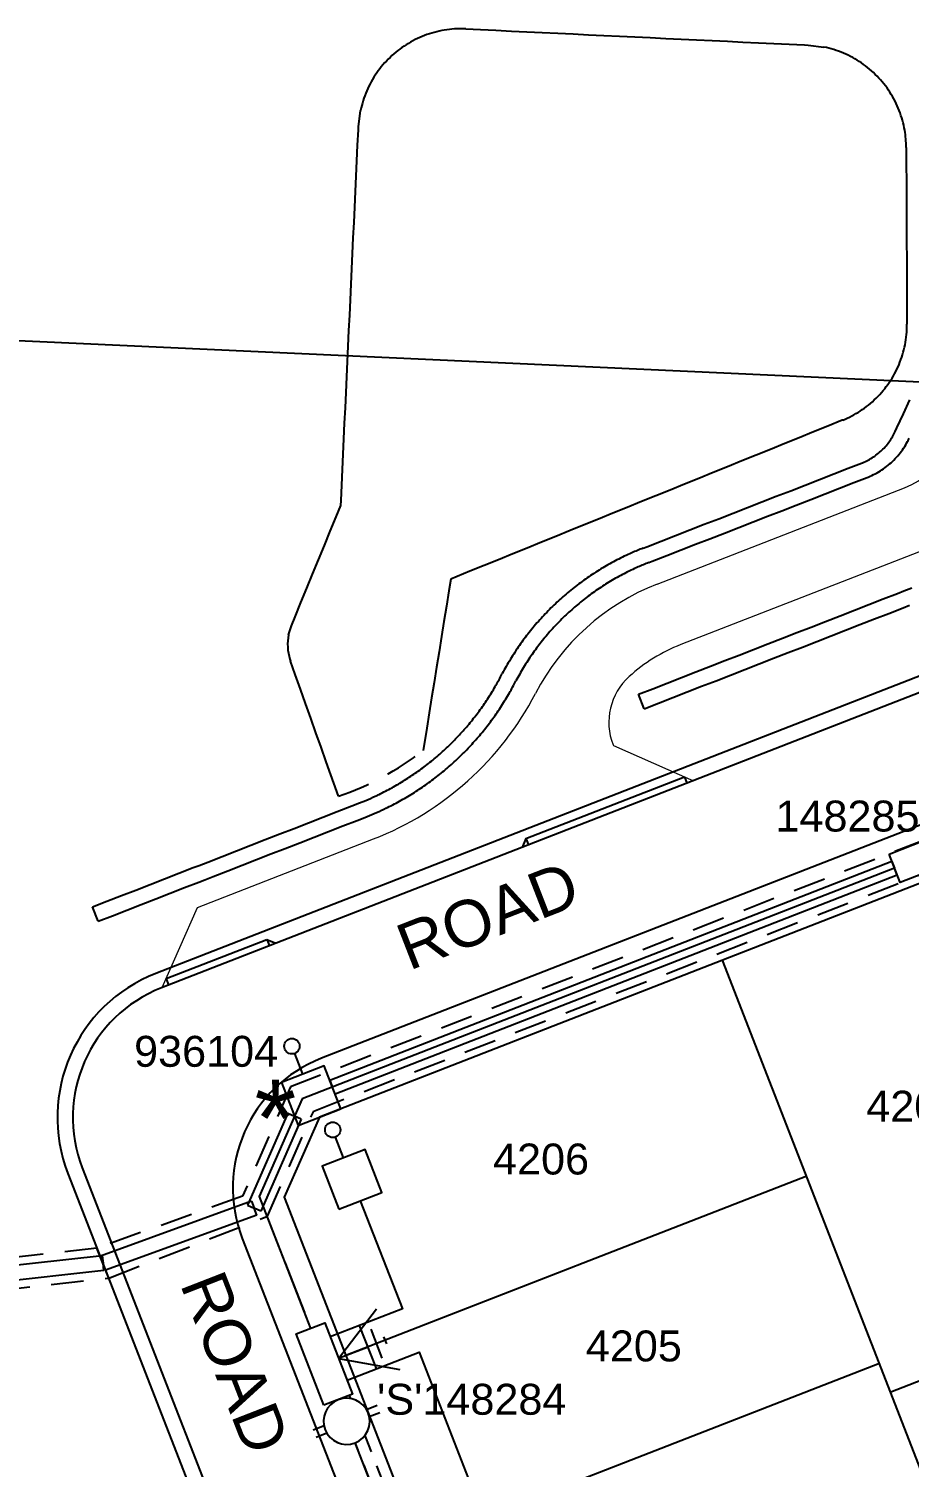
# Model space of a CAD drawing. Header units: metres. Extents: x 292331 to 292798, y 6234101 to 6234674.
# Drawn here: x 292414.4 to 292471.3, y 6234581.4 to 6234674.5 of the extents above; entities that cross this region are included whole.
import ezdxf
from ezdxf.enums import TextEntityAlignment as Align

# ---------------------------------------------------------------- set-up
doc = ezdxf.new("R2010")
doc.units = ezdxf.units.M
doc.header["$LTSCALE"] = 0.7
for name, pattern in [('Cable Exist OH', [1, 1, 0]), ('Cable Exist UG', [8.2, 4, -1.2, 1.8, -1.2]), ('Dash', [5, 3, -2]), ('IE Trench LV', [6.5, 5, -1.5])]:
    doc.linetypes.add(name, pattern=pattern)
doc.layers.get('0').update_dxf_attribs({"color": 6})
for name, color, linetype in [('_User Miscellaneous1', 3, 'Continuous'), ('_User Miscellaneous4', 7, 'Continuous'), ('_User Miscellaneous7', 150, 'Continuous'), ('_User Miscellaneous8', 7, 'Continuous'), ('Cadastre Developer_SP_EXT', 4, 'Continuous'), ('Cadastre Developer_SP_NEW', 4, 'Continuous'), ('Cadastre Easements_SP_EXT', 4, 'Continuous'), ('Cadastre Easements_SP_NEW', 7, 'Continuous'), ('Cadastre Roads_SP_NEW', 8, 'Continuous'), ('Equip_LV_NEW', 5, 'Continuous'), ('Mains_LV_NEW_R6', 2, 'Continuous'), ('Mains_LV_NEW_T84', 2, 'Continuous'), ('Services_SP_NEW_UG', 2, 'Continuous'), ('SupportsUG_SP_LV_NEW', 2, 'Continuous'), ('SupportsUG_SP_LV_SL_NEW', 2, 'Continuous'), ('Trench_SP_NEW', 2, 'Continuous'), ('UG_Details_SP_MISC', 7, 'Continuous')]:
    doc.layers.add(name, color=color, linetype=linetype)
doc.layers.add('_User Miscellaneous5', color=7, linetype='Continuous', lineweight=35)
doc.layers.add('_User Notes', color=7, linetype='Continuous', plot=False)
doc.styles.add('ARIAL', font='arial.ttf', dxfattribs={"height": 2})
doc.styles.add('POLE_LABEL', font='arial.ttf')
doc.styles.add('SL_LABEL', font='arial.ttf')
doc.styles.get("Standard").update_dxf_attribs({"font": 'arial.ttf'})
doc.styles.add('style1', font='iso3098b.shx')
doc.linetypes.add('Cable New UG', pattern='A,8,-1,["x",style1,S=3.5,R=0,X=0.35,Y=-1],-3.5', length=12.5)
doc.linetypes.add('Cable Z', pattern='A,8,-1,["Z",Standard,S=2.5,R=0,X=0.35,Y=-1.25],-3.5', length=12.5)

# ---------------------------------------------------------------- blocks, each defined once
blk = doc.blocks.new('*U111')
at = {"layer": '_User Miscellaneous7', "lineweight": -3}
blk.add_lwpolyline([(0.5, -3.03), (0.5, -1.58)], dxfattribs=at)
blk.add_lwpolyline([(-0.985, -6), (1.985, -6), (1.985, -3.03), (-0.985, -3.03)], close=True, dxfattribs=at)
blk.add_circle((0.5, -1.08), 0.5, dxfattribs=at)
at = {"layer": '_User Miscellaneous8', "color": 2, "lineweight": -3}
blk.add_lwpolyline([(-1.485, 0), (1.485, 0), (1.485, 2.97), (-1.485, 2.97)], close=True, dxfattribs=at)
at = {"style": 'POLE_LABEL', "flags": 9}
blk.add_attdef('STRUCTURE_PLANT_NUMBER', text='', height=0.2, dxfattribs=at).set_placement((1.641, 1.727), align=Align.MIDDLE_LEFT)
for tag, flags, p in [('STREET_CODE', 9, (1.641, 1.485)), ('OWNED_BY', 9, (1.641, 1.085)), ('OPERATED_BY', 9, (1.641, 0.885)), ('COLUMN_TYPE', 9, (1.641, 1.285)), ('STATE', 9, (1.641, 0.485)), ('USAGE', 9, (1.641, 0.285)), ('MAINTAINED_BY', 9, (1.641, 0.685)), ('LEGEND', 9, (1.641, 0.085)), ('SUBURB', 9, (1.641, -0.315)), ('STREETNAME', 9, (1.641, -0.515)), ('PARENT', 9, (1.641, -0.115)), ('LOCATION', 9, (1.641, -0.715)), ('NOTES', 9, (1.641, -0.915)), ('Z', 1, (1.641, -1.315)), ('LABEL_ALIGNMENT', 9, (1.641, -1.115))]:
    blk.add_attdef(tag, text='', height=0.2, dxfattribs=dict(flags=flags)).set_placement(p, align=Align.MIDDLE_LEFT)
at = {"layer": '_User Miscellaneous5', "style": 'ARIAL', "flags": 8}
blk.add_attdef('ASSET_NUM', text='', height=2, dxfattribs=at).set_placement((2, 3.485), align=Align.MIDDLE_LEFT)
blk = doc.blocks.new('*U80')
at = {"layer": '_User Miscellaneous8', "color": 2}
blk.add_line((0, 0), (0, 1.45), dxfattribs=at)
blk.add_circle((0, 1.95), 0.5, dxfattribs=at)
for tag, p, flags in [('Z', (0, 0), 1), ('OPERATED_BY', (0, -9.607), 9)]:
    blk.add_attdef(tag, p, '', height=0.2, dxfattribs=dict(flags=flags))
at = {"style": 'SL_LABEL', "flags": 9}
blk.add_attdef('STREET_CODE', text='', height=0.2, dxfattribs=at).set_placement((0, -0.2), align=Align.MIDDLE_LEFT)
at = {"flags": 9}
for tag, p in [('CONSTRUCTED_VOLTAGE', (0, -0.4)), ('CONTROL_TYPE', (0, -0.6)), ('LANTERN_PURPOSE', (0, -0.8)), ('LANTERN_TYPE', (0, -1)), ('OPERATING_VOLTAGE', (0, -1.4)), ('ORIENTATION', (0, -1.6)), ('OWNED_BY', (0, -1.8)), ('NO_PHASES', (0, -1.2)), ('STATE', (0, -2)), ('CEXIST', (0, -2.4)), ('CNEW', (0, -2.6)), ('CNUMBER', (0, -2.8)), ('USAGE', (0, -2.2)), ('CREMOVE', (0, -3)), ('CREPLACE', (0, -3.2)), ('LKINGHEIGHT', (0, -3.4)), ('LBRACKET', (0, -3.6)), ('LBRACKETVOCAB', (0, -3.8)), ('LCATEGORY', (0, -4)), ('LCHARGE1', (0, -4.2)), ('LCHARGE1PERCENT', (0, -4.4)), ('LCHARGE2', (0, -4.6)), ('LCHARGE2PERCENT', (0, -4.8)), ('LCHARGE3', (0, -5)), ('LCHARGE3PERCENT', (0, -5.2)), ('LEXIST', (0, -5.4)), ('LLAMP', (0, -5.6)), ('LLAMPVOCAB', (0, -5.8)), ('LMAST', (0, -6)), ('LMASTVOCAB', (0, -6.2)), ('LNEW', (0, -6.4)), ('LANTNUMBER', (0, -6.6)), ('LOUTREACH', (0, -7)), ('LOUTREACHVOCAB', (0, -7.2)), ('LRATECODE', (0, -7.4)), ('LREMOVE', (0, -7.6)), ('LREPLACE', (0, -7.8)), ('LTYPE', (0, -8)), ('LTYPEVOCAB', (0, -8.2)), ('LEGEND', (0, -8.4)), ('SUBURB', (0, -8.6)), ('STREETNAME', (0, -8.8)), ('LOCATION', (0, -9)), ('NOTES', (0, -9.2)), ('MAINTAINED_BY', (0, -9.863))]:
    blk.add_attdef(tag, text='', height=0.2, dxfattribs=at).set_placement(p, align=Align.MIDDLE_LEFT)
at = {"layer": '_User Notes', "style": 'SL_LABEL', "flags": 8}
blk.add_attdef('ASSET_NUM', text='', height=2.5, dxfattribs=at).set_placement((2, 2), align=Align.MIDDLE_LEFT)
at = {"layer": '_User Notes', "flags": 8}
blk.add_attdef('LNUMBER', text='', height=2.5, dxfattribs=at).set_placement((1.2, -2.8), align=Align.MIDDLE_LEFT)
blk = doc.blocks.new('*U94')
at = {"layer": 'Services_SP_NEW_UG', "color": 2, "flags": 128}
for points in [[(0, 0), (-1.032, 3.899)], [(0, 0), (2.994, 2.703)]]:
    blk.add_lwpolyline(points, dxfattribs=at)
blk = doc.blocks.new('*U95')
at = {"layer": 'Services_SP_NEW_UG', "color": 2, "flags": 128}
for points in [[(0, 0), (-2.703, 2.994)], [(0, 0), (-3.899, -1.032)]]:
    blk.add_lwpolyline(points, dxfattribs=at)
blk = doc.blocks.new('Earth')
for p, q in [((0, -2.044), (0, 0)), ((-1.5, -2.044), (1.5, -2.044)), ((-1, -2.644), (1, -2.644)), ((-0.25, -3.244), (0.25, -3.244))]:
    blk.add_line(p, q)
blk = doc.blocks.new('*U89')
at = {"layer": 'Services_SP_NEW_UG', "color": 2, "flags": 128}
blk.add_lwpolyline([(4.415, 12.25), (1.523, 15.452)], dxfattribs=at)
at = {"layer": 'Services_SP_NEW_UG', "color": 2, "linetype": 'Dash', "ltscale": 0.7, "flags": 128}
blk.add_lwpolyline([(1.418, 2.153), (4.415, 12.25)], dxfattribs=at)
blk = doc.blocks.new('*U90')
blk.add_wipeout([(-1.168, -0.568), (-1.275, -0.722), (-1.363, -0.888), (-1.429, -1.064), (-1.472, -1.246), (-1.492, -1.433), (-1.489, -1.62), (-1.462, -1.806), (-1.412, -1.987), (-1.34, -2.16), (-1.247, -2.323), (-1.134, -2.473), (-1.003, -2.607), (-0.857, -2.724), (-0.696, -2.822), (-0.525, -2.899), (-0.346, -2.953), (-0.161, -2.985), (0.026, -2.994), (0.213, -2.979), (0.397, -2.94), (0.574, -2.879), (0.743, -2.796), (0.899, -2.693), (1.042, -2.571), (1.168, -2.432), (1.275, -2.278), (1.363, -2.112), (1.429, -1.936), (1.472, -1.754), (1.492, -1.567), (1.489, -1.38), (1.462, -1.194), (1.412, -1.013), (1.34, -0.84), (1.247, -0.677), (1.134, -0.527), (1.003, -0.393), (0.857, -0.276), (0.696, -0.178), (0.525, -0.101), (0.346, -0.047), (0.161, -0.015), (-0.026, -0.006), (-0.213, -0.021), (-0.397, -0.06), (-0.574, -0.121), (-0.743, -0.204), (-0.899, -0.307), (-1.042, -0.429)])
for p, q in [((-1.473, -1.251), (-2.22, -1.251)), ((-1.473, -1.749), (-2.22, -1.749)), ((1.473, -1.251), (2.22, -1.251)), ((1.473, -1.749), (2.22, -1.749))]:
    blk.add_line(p, q)
blk.add_lwpolyline([(1.494, -1.5, 1), (-1.494, -1.5, 1)], format="xyb", close=True)
for tag, p, flags in [('Z', (0, 0), 1), ('ORIENTATION', (0, 0), 9), ('USAGE', (0, -0.2), 9), ('NOTES', (0, -0.4), 9)]:
    blk.add_attdef(tag, p, '', height=0.2, dxfattribs=dict(flags=flags))
blk = doc.blocks.new('*U105')
at = {"lineweight": -3}
blk.add_lwpolyline([(-2.475, 2.49), (2.475, 2.49), (2.475, 0.51), (-2.475, 0.51)], close=True, dxfattribs=at)
for tag, flags, p in [('STREET_CODE', 9, (1.5, 3.5)), ('OWNED_BY', 9, (1.5, 3.3)), ('OPERATED_BY', 9, (1.5, 3.1)), ('STATE', 9, (1.5, 2.7)), ('MAINTAINED_BY', 9, (1.5, 2.9)), ('SUPPORT_TYPE', 9, (1.5, 2.5)), ('USAGE', 9, (1.5, 2.3)), ('LEGEND', 9, (1.5, 2.1)), ('PARENT', 9, (1.5, 1.9)), ('Z', 1, (1.5, 0.9)), ('SUBURB', 9, (1.5, 1.7)), ('STREETNAME', 9, (1.5, 1.5)), ('LOCATION', 9, (1.5, 1.3)), ('NOTES', 9, (1.5, 1.1))]:
    blk.add_attdef(tag, text='', height=0.2, dxfattribs=dict(flags=flags)).set_placement(p, align=Align.MIDDLE_LEFT)
at = {"layer": '_User Miscellaneous4', "style": 'ARIAL', "flags": 8}
blk.add_attdef('ASSET_NUM', text='', height=2, dxfattribs=at).set_placement((2, 5.5), align=Align.MIDDLE_LEFT)

msp = doc.modelspace()

# ---------------------------------------------------------------- linework, layer by layer
at = {"layer": 'Cadastre Developer_SP_EXT', "color": 8, "linetype": 'Continuous'}
for p, q in [((292442.661, 6234674.448), (292443.602, 6234674.404)), ((292443.602, 6234674.404), (292444.601, 6234674.356)), ((292444.601, 6234674.356), (292445.6, 6234674.309)), ((292445.6, 6234674.309), (292446.599, 6234674.262)), ((292446.599, 6234674.262), (292447.597, 6234674.215)), ((292447.597, 6234674.215), (292448.596, 6234674.167)), ((292448.596, 6234674.167), (292449.595, 6234674.12)), ((292449.595, 6234674.12), (292450.594, 6234674.073)), ((292450.594, 6234674.073), (292451.593, 6234674.025)), ((292451.593, 6234674.025), (292452.592, 6234673.978)), ((292452.592, 6234673.978), (292453.591, 6234673.931)), ((292453.591, 6234673.931), (292454.59, 6234673.883)), ((292454.59, 6234673.883), (292455.588, 6234673.836)), ((292455.588, 6234673.836), (292456.587, 6234673.789)), ((292456.587, 6234673.789), (292457.586, 6234673.741)), ((292457.586, 6234673.741), (292458.585, 6234673.694)), ((292458.585, 6234673.694), (292459.584, 6234673.647)), ((292459.584, 6234673.647), (292460.583, 6234673.599)), ((292460.583, 6234673.599), (292461.582, 6234673.552)), ((292461.582, 6234673.552), (292462.581, 6234673.505)), ((292462.581, 6234673.505), (292463.579, 6234673.457)), ((292463.579, 6234673.457), (292464.578, 6234673.41)), ((292464.578, 6234673.41), (292464.816, 6234673.399)), ((292464.816, 6234673.399), (292465.821, 6234673.274)), ((292435.704, 6234668.116), (292435.838, 6234669.169)), ((292435.695, 6234667.915), (292435.704, 6234668.116)), ((292435.648, 6234666.916), (292435.695, 6234667.915)), ((292435.601, 6234665.917), (292435.648, 6234666.916)), ((292471.151, 6234666.785), (292471.152, 6234666.619)), ((292471.152, 6234666.619), (292471.156, 6234665.619)), ((292435.555, 6234664.918), (292435.601, 6234665.917)), ((292471.156, 6234665.619), (292471.161, 6234664.619)), ((292435.508, 6234663.919), (292435.555, 6234664.918)), ((292471.161, 6234664.619), (292471.165, 6234663.619)), ((292435.461, 6234662.921), (292435.508, 6234663.919)), ((292471.165, 6234663.619), (292471.169, 6234662.619)), ((292435.415, 6234661.922), (292435.461, 6234662.921)), ((292471.169, 6234662.619), (292471.174, 6234661.619)), ((292435.368, 6234660.923), (292435.415, 6234661.922)), ((292471.174, 6234661.619), (292471.178, 6234660.619)), ((292435.321, 6234659.924), (292435.368, 6234660.923)), ((292471.178, 6234660.619), (292471.182, 6234659.619)), ((292435.275, 6234658.925), (292435.321, 6234659.924)), ((292471.182, 6234659.619), (292471.186, 6234658.619)), ((292435.228, 6234657.926), (292435.275, 6234658.925)), ((292435.181, 6234656.927), (292435.228, 6234657.926)), ((292471.186, 6234658.619), (292471.191, 6234657.619)), ((292435.135, 6234655.928), (292435.181, 6234656.927)), ((292471.191, 6234657.619), (292471.195, 6234656.619)), ((292435.088, 6234654.929), (292435.135, 6234655.928)), ((292471.195, 6234656.619), (292471.199, 6234655.619)), ((292435.041, 6234653.93), (292435.088, 6234654.929)), ((292471.199, 6234655.619), (292471.2, 6234655.338)), ((292434.995, 6234652.931), (292435.041, 6234653.93)), ((292434.948, 6234651.933), (292434.995, 6234652.931)), ((292434.901, 6234650.934), (292434.948, 6234651.933)), ((292434.855, 6234649.935), (292434.901, 6234650.934)), ((292470.974, 6234649.542), (292471.397, 6234650.448)), ((292434.808, 6234648.936), (292434.855, 6234649.935)), ((292470.552, 6234648.635), (292470.974, 6234649.542)), ((292434.761, 6234647.937), (292434.808, 6234648.936)), ((292466.075, 6234648.752), (292465.149, 6234648.376)), ((292467.002, 6234649.128), (292466.075, 6234648.752)), ((292467.048, 6234649.146), (292467.002, 6234649.128)), ((292470.442, 6234648.401), (292470.552, 6234648.635)), ((292434.715, 6234646.938), (292434.761, 6234647.937)), ((292463.295, 6234647.625), (292462.368, 6234647.249)), ((292464.222, 6234648.001), (292463.295, 6234647.625)), ((292465.149, 6234648.376), (292464.222, 6234648.001)), ((292434.668, 6234645.939), (292434.715, 6234646.938)), ((292461.441, 6234646.874), (292460.515, 6234646.498)), ((292462.368, 6234647.249), (292461.441, 6234646.874)), ((292434.621, 6234644.94), (292434.668, 6234645.939)), ((292458.661, 6234645.747), (292457.734, 6234645.371)), ((292459.588, 6234646.123), (292458.661, 6234645.747)), ((292460.515, 6234646.498), (292459.588, 6234646.123)), ((292465.541, 6234645.303), (292466.473, 6234645.666)), ((292466.473, 6234645.666), (292467.405, 6234646.029)), ((292467.405, 6234646.029), (292468.268, 6234646.364)), ((292467.405, 6234646.029), (292467.405, 6234646.029)), ((292468.268, 6234646.364), (292468.323, 6234646.386)), ((292434.575, 6234643.941), (292434.621, 6234644.94)), ((292456.808, 6234644.996), (292455.881, 6234644.62)), ((292457.734, 6234645.371), (292456.808, 6234644.996)), ((292463.678, 6234644.578), (292464.61, 6234644.941)), ((292464.61, 6234644.941), (292465.541, 6234645.303)), ((292465.904, 6234644.371), (292466.836, 6234644.734)), ((292466.836, 6234644.734), (292467.768, 6234645.097)), ((292467.768, 6234645.097), (292468.631, 6234645.433)), ((292467.768, 6234645.097), (292467.768, 6234645.097)), ((292468.631, 6234645.433), (292468.7, 6234645.46)), ((292434.56, 6234643.619), (292434.575, 6234643.941)), ((292454.027, 6234643.869), (292453.1, 6234643.493)), ((292454.954, 6234644.245), (292454.027, 6234643.869)), ((292455.881, 6234644.62), (292454.954, 6234644.245)), ((292460.882, 6234643.49), (292461.814, 6234643.852)), ((292461.814, 6234643.852), (292462.746, 6234644.215)), ((292462.746, 6234644.215), (292463.678, 6234644.578)), ((292464.04, 6234643.646), (292464.972, 6234644.009)), ((292464.972, 6234644.009), (292465.904, 6234644.371)), ((292433.878, 6234641.962), (292434.258, 6234642.887)), ((292434.258, 6234642.887), (292434.56, 6234643.619)), ((292452.174, 6234643.118), (292451.247, 6234642.742)), ((292453.1, 6234643.493), (292452.174, 6234643.118)), ((292459.018, 6234642.764), (292459.95, 6234643.127)), ((292459.95, 6234643.127), (292460.882, 6234643.49)), ((292461.245, 6234642.558), (292462.177, 6234642.921)), ((292462.177, 6234642.921), (292463.108, 6234643.283)), ((292463.108, 6234643.283), (292464.04, 6234643.646)), ((292433.498, 6234641.037), (292433.878, 6234641.962)), ((292449.393, 6234641.991), (292448.467, 6234641.615)), ((292450.32, 6234642.367), (292449.393, 6234641.991)), ((292451.247, 6234642.742), (292450.32, 6234642.367)), ((292456.222, 6234641.676), (292457.154, 6234642.039)), ((292457.154, 6234642.039), (292458.086, 6234642.402)), ((292458.086, 6234642.402), (292459.018, 6234642.764)), ((292459.381, 6234641.832), (292460.313, 6234642.195)), ((292460.313, 6234642.195), (292461.245, 6234642.558)), ((292433.117, 6234640.112), (292433.498, 6234641.037)), ((292447.54, 6234641.24), (292446.613, 6234640.864)), ((292448.467, 6234641.615), (292447.54, 6234641.24)), ((292454.359, 6234640.951), (292455.291, 6234641.314)), ((292455.291, 6234641.314), (292456.222, 6234641.676)), ((292456.585, 6234640.744), (292457.517, 6234641.107)), ((292457.517, 6234641.107), (292458.449, 6234641.47)), ((292458.449, 6234641.47), (292459.381, 6234641.832)), ((292432.737, 6234639.187), (292433.117, 6234640.112)), ((292444.759, 6234640.113), (292443.833, 6234639.737)), ((292445.686, 6234640.489), (292444.759, 6234640.113)), ((292446.613, 6234640.864), (292445.686, 6234640.489)), ((292454.128, 6234640.861), (292454.359, 6234640.951)), ((292454.128, 6234640.861), (292454.128, 6234640.861)), ((292454.721, 6234640.019), (292455.653, 6234640.382)), ((292455.653, 6234640.382), (292456.585, 6234640.744)), ((292432.357, 6234638.263), (292432.737, 6234639.187)), ((292442.906, 6234639.362), (292441.679, 6234638.864)), ((292443.833, 6234639.737), (292442.906, 6234639.362)), ((292454.491, 6234639.929), (292454.721, 6234640.019)), ((292454.491, 6234639.929), (292454.491, 6234639.929)), ((292431.976, 6234637.338), (292432.357, 6234638.263)), ((292441.679, 6234638.864), (292441.555, 6234638.098)), ((292471.006, 6234638.094), (292471.526, 6234638.297)), ((292431.596, 6234636.413), (292431.976, 6234637.338)), ((292441.555, 6234638.098), (292441.396, 6234637.111)), ((292468.73, 6234637.209), (292469.662, 6234637.571)), ((292469.662, 6234637.571), (292470.594, 6234637.934)), ((292470.594, 6234637.934), (292471.006, 6234638.094)), ((292471.006, 6234638.094), (292471.006, 6234638.094)), ((292431.361, 6234635.841), (292431.596, 6234636.413)), ((292441.396, 6234637.111), (292441.236, 6234636.124)), ((292465.935, 6234636.121), (292466.867, 6234636.483)), ((292466.867, 6234636.483), (292467.798, 6234636.846)), ((292467.798, 6234636.846), (292468.73, 6234637.209)), ((292469.093, 6234636.277), (292470.025, 6234636.639)), ((292470.025, 6234636.639), (292470.957, 6234637.002)), ((292470.957, 6234637.002), (292471.368, 6234637.162)), ((292431.184, 6234635.258), (292431.361, 6234635.841)), ((292441.236, 6234636.124), (292441.077, 6234635.136)), ((292463.139, 6234635.032), (292464.071, 6234635.395)), ((292464.071, 6234635.395), (292465.003, 6234635.758)), ((292465.003, 6234635.758), (292465.935, 6234636.121)), ((292466.297, 6234635.189), (292467.229, 6234635.551)), ((292467.229, 6234635.551), (292468.161, 6234635.914)), ((292468.161, 6234635.914), (292469.093, 6234636.277)), ((292441.077, 6234635.136), (292440.918, 6234634.149)), ((292461.275, 6234634.307), (292462.207, 6234634.67)), ((292462.207, 6234634.67), (292463.139, 6234635.032)), ((292463.502, 6234634.101), (292464.434, 6234634.463)), ((292464.434, 6234634.463), (292465.365, 6234634.826)), ((292465.365, 6234634.826), (292466.297, 6234635.189)), ((292431.612, 6234632.687), (292431.305, 6234633.552)), ((292440.918, 6234634.149), (292440.758, 6234633.162)), ((292458.479, 6234633.219), (292459.411, 6234633.582)), ((292459.411, 6234633.582), (292460.343, 6234633.944)), ((292460.343, 6234633.944), (292461.275, 6234634.307)), ((292461.638, 6234633.375), (292462.57, 6234633.738)), ((292462.57, 6234633.738), (292463.502, 6234634.101)), ((292431.947, 6234631.745), (292431.612, 6234632.687)), ((292440.758, 6234633.162), (292440.599, 6234632.175)), ((292444.945, 6234632.619), (292445.013, 6234632.748)), ((292456.616, 6234632.494), (292457.547, 6234632.856)), ((292457.547, 6234632.856), (292458.479, 6234633.219)), ((292458.842, 6234632.287), (292459.774, 6234632.65)), ((292459.774, 6234632.65), (292460.706, 6234633.012)), ((292460.706, 6234633.012), (292461.638, 6234633.375)), ((292432.282, 6234630.802), (292431.947, 6234631.745)), ((292440.599, 6234632.175), (292440.44, 6234631.187)), ((292445.833, 6234632.158), (292445.896, 6234632.28)), ((292453.82, 6234631.405), (292454.752, 6234631.768)), ((292454.752, 6234631.768), (292455.684, 6234632.131)), ((292455.684, 6234632.131), (292456.616, 6234632.494)), ((292456.978, 6234631.562), (292457.91, 6234631.924)), ((292457.91, 6234631.924), (292458.842, 6234632.287)), ((292432.617, 6234629.86), (292432.282, 6234630.802)), ((292440.44, 6234631.187), (292440.28, 6234630.2)), ((292454.183, 6234630.474), (292453.82, 6234631.405)), ((292454.183, 6234630.474), (292455.114, 6234630.836)), ((292455.114, 6234630.836), (292456.046, 6234631.199)), ((292456.046, 6234631.199), (292456.978, 6234631.562)), ((292432.951, 6234628.918), (292432.617, 6234629.86)), ((292440.28, 6234630.2), (292440.121, 6234629.213)), ((292433.286, 6234627.976), (292432.951, 6234628.918)), ((292440.121, 6234629.213), (292439.889, 6234627.776)), ((292433.621, 6234627.033), (292433.286, 6234627.976)), ((292434.412, 6234624.807), (292433.621, 6234627.033)), ((292435.266, 6234624.184), (292435.763, 6234624.377)), ((292435.763, 6234624.377), (292436.172, 6234624.543)), ((292432.471, 6234623.096), (292433.402, 6234623.459)), ((292433.402, 6234623.459), (292434.334, 6234623.822)), ((292434.334, 6234623.822), (292435.266, 6234624.184)), ((292435.629, 6234623.252), (292436.125, 6234623.446)), ((292436.125, 6234623.446), (292436.559, 6234623.621)), ((292429.675, 6234622.008), (292430.607, 6234622.371)), ((292430.607, 6234622.371), (292431.539, 6234622.733)), ((292431.539, 6234622.733), (292432.471, 6234623.096)), ((292432.833, 6234622.164), (292433.765, 6234622.527)), ((292433.765, 6234622.527), (292434.697, 6234622.89)), ((292434.697, 6234622.89), (292435.629, 6234623.252)), ((292427.811, 6234621.283), (292428.743, 6234621.645)), ((292428.743, 6234621.645), (292429.675, 6234622.008)), ((292430.038, 6234621.076), (292430.969, 6234621.439)), ((292430.969, 6234621.439), (292431.901, 6234621.802)), ((292431.901, 6234621.802), (292432.833, 6234622.164)), ((292425.388, 6234620.34), (292425.947, 6234620.557)), ((292425.947, 6234620.557), (292426.879, 6234620.92)), ((292426.879, 6234620.92), (292427.811, 6234621.283)), ((292428.174, 6234620.351), (292429.106, 6234620.713)), ((292429.106, 6234620.713), (292430.038, 6234621.076)), ((292423.152, 6234619.469), (292424.083, 6234619.832)), ((292424.083, 6234619.832), (292425.015, 6234620.195)), ((292425.015, 6234620.195), (292425.388, 6234620.34)), ((292425.388, 6234620.34), (292425.388, 6234620.34)), ((292425.751, 6234619.408), (292426.31, 6234619.625)), ((292426.31, 6234619.625), (292427.242, 6234619.988)), ((292427.242, 6234619.988), (292428.174, 6234620.351)), ((292420.356, 6234618.381), (292421.288, 6234618.744)), ((292421.288, 6234618.744), (292422.22, 6234619.106)), ((292422.22, 6234619.106), (292423.152, 6234619.469)), ((292423.514, 6234618.537), (292424.446, 6234618.9)), ((292424.446, 6234618.9), (292425.378, 6234619.263)), ((292425.378, 6234619.263), (292425.751, 6234619.408)), ((292425.751, 6234619.408), (292425.751, 6234619.408)), ((292418.492, 6234617.656), (292419.424, 6234618.018)), ((292419.424, 6234618.018), (292420.356, 6234618.381)), ((292420.719, 6234617.449), (292421.65, 6234617.812)), ((292421.65, 6234617.812), (292422.582, 6234618.175)), ((292422.582, 6234618.175), (292423.514, 6234618.537)), ((292418.855, 6234616.724), (292418.492, 6234617.656)), ((292418.855, 6234616.724), (292419.787, 6234617.086)), ((292419.787, 6234617.086), (292420.719, 6234617.449))]:
    msp.add_line(p, q, dxfattribs=at)
at = {"layer": 'Cadastre Developer_SP_EXT', "color": 7}
msp.add_line((292595.676, 6234645.946), (292331.318, 6234658.05), dxfattribs=at)
at = {"layer": 'Cadastre Developer_SP_EXT', "color": 8, "linetype": 'Continuous', "lineweight": 0}
for p, q in [((292488.294, 6234646.969), (292456.558, 6234634.617)), ((292455.035, 6234638.531), (292471.044, 6234644.762)), ((292452.18, 6234628.14), (292452.199, 6234628.092)), ((292452.199, 6234628.092), (292457.377, 6234625.815)), ((292425.275, 6234617.613), (292436.669, 6234622.048)), ((292422.998, 6234612.434), (292425.275, 6234617.613))]:
    msp.add_line(p, q, dxfattribs=at)
at = {"layer": 'Cadastre Developer_SP_EXT', "color": 8, "linetype": 'Continuous'}
for centre, radius, start, end in [((292442.347, 6234667.806), 6.65, 87.9576, 99.41675), ((292442.347, 6234667.806), 6.65, 87.28791, 87.9576), ((292442.347, 6234667.806), 6.65, 110.87591, 122.33506), ((292442.347, 6234667.806), 6.65, 99.41675, 110.87591), ((292442.347, 6234667.806), 6.65, 133.79422, 145.25337), ((292442.347, 6234667.806), 6.65, 122.33506, 133.79422), ((292464.501, 6234666.756), 6.65, 67.0967, 78.55585), ((292464.501, 6234666.756), 6.65, 55.63754, 67.0967), ((292464.501, 6234666.756), 6.65, 44.17839, 55.63754), ((292442.347, 6234667.806), 6.65, 145.25337, 156.71253), ((292464.501, 6234666.756), 6.65, 32.71923, 44.17839), ((292442.347, 6234667.806), 6.65, 156.71253, 168.17169), ((292464.501, 6234666.756), 6.65, 21.26007, 32.71923), ((292464.501, 6234666.756), 6.65, 9.80092, 21.26007), ((292464.501, 6234666.756), 6.65, 0.2459, 9.80092), ((292464.551, 6234655.309), 6.65, 348.78675, 0.24599), ((292464.551, 6234655.309), 6.65, 337.32759, 348.78675), ((292464.551, 6234655.309), 6.65, 325.86844, 337.32759), ((292464.551, 6234655.309), 6.65, 314.40928, 325.86844), ((292464.551, 6234655.309), 6.65, 302.95012, 314.40928), ((292464.551, 6234655.309), 6.65, 292.06175, 302.95012), ((292466.817, 6234650.092), 4, 332.2236, 334.9841), ((292466.817, 6234650.092), 4, 315.03487, 320.76445), ((292466.817, 6234650.092), 4, 320.76445, 326.49402), ((292466.817, 6234650.092), 4, 326.49402, 332.2236), ((292466.817, 6234650.092), 5, 326.49402, 332.2236), ((292466.817, 6234650.092), 5, 332.2236, 334.9841), ((292466.817, 6234650.092), 4, 292.11656, 297.84614), ((292466.817, 6234650.092), 4, 297.84614, 303.57571), ((292466.817, 6234650.092), 4, 303.57571, 309.30529), ((292466.817, 6234650.092), 4, 309.30529, 315.03487), ((292466.817, 6234650.092), 5, 309.30529, 315.03487), ((292466.817, 6234650.092), 5, 315.03487, 320.76445), ((292466.817, 6234650.092), 5, 320.76445, 326.49402), ((292466.817, 6234650.092), 5, 292.11656, 297.84614), ((292466.817, 6234650.092), 5, 297.84614, 303.57571), ((292466.817, 6234650.092), 5, 303.57571, 309.30529), ((292460.475, 6234624.553), 17.5, 117.35193, 120.8244), ((292460.475, 6234624.553), 17.5, 113.87946, 117.35193), ((292460.475, 6234624.553), 17.5, 111.26677, 113.87946), ((292460.475, 6234624.553), 17.5, 111.26651, 111.26686), ((292460.475, 6234624.553), 17.5, 120.8244, 124.29687), ((292460.475, 6234624.553), 16.5, 117.35193, 120.8244), ((292460.475, 6234624.553), 16.5, 113.87946, 117.35193), ((292460.475, 6234624.553), 16.5, 111.26677, 113.87946), ((292460.475, 6234624.553), 16.5, 111.26619, 111.26653), ((292460.475, 6234624.553), 17.5, 127.76934, 131.24181), ((292460.475, 6234624.553), 17.5, 124.29687, 127.76934), ((292460.475, 6234624.553), 16.5, 124.29687, 127.76934), ((292460.475, 6234624.553), 16.5, 120.8244, 124.29687), ((292460.475, 6234624.553), 17.5, 131.24181, 134.71429), ((292460.475, 6234624.553), 16.5, 127.76934, 131.24181), ((292460.475, 6234624.553), 17.5, 134.71429, 138.18676), ((292460.475, 6234624.553), 16.5, 131.24181, 134.71429), ((292460.475, 6234624.553), 17.5, 141.65923, 145.1317), ((292460.475, 6234624.553), 17.5, 138.18676, 141.65923), ((292460.475, 6234624.553), 16.5, 138.18676, 141.65923), ((292460.475, 6234624.553), 16.5, 134.71429, 138.18676), ((292434.32, 6234634.624), 3.2, 168.57183, 197.21972), ((292460.475, 6234624.553), 17.5, 145.1317, 148.60417), ((292460.475, 6234624.553), 16.5, 141.65923, 145.1317), ((292434.32, 6234634.624), 3.2, 197.21972, 199.55989), ((292460.475, 6234624.553), 17.5, 148.60417, 152.07664), ((292460.475, 6234624.553), 16.5, 145.1317, 148.60417), ((292429.415, 6234640.686), 17.5, 329.87885, 332.55198), ((292460.475, 6234624.553), 16.5, 148.60417, 152.07664), ((292429.415, 6234640.686), 17.5, 326.78178, 329.87885), ((292429.415, 6234640.686), 18.5, 329.87885, 332.55198), ((292429.415, 6234640.686), 17.5, 323.68471, 326.78178), ((292429.415, 6234640.686), 18.5, 326.78178, 329.87885), ((292429.415, 6234640.686), 17.5, 320.58764, 323.68471), ((292429.415, 6234640.686), 18.5, 323.68471, 326.78178), ((292429.415, 6234640.686), 17.5, 314.39351, 317.49058), ((292429.415, 6234640.686), 17.5, 317.49058, 320.58764), ((292429.415, 6234640.686), 18.5, 317.49058, 320.58764), ((292429.415, 6234640.686), 18.5, 320.58764, 323.68471), ((292429.415, 6234640.686), 17.5, 311.29644, 314.39351), ((292429.415, 6234640.686), 18.5, 314.39351, 317.49058), ((292429.415, 6234640.686), 17.5, 308.19937, 311.29644), ((292429.415, 6234640.686), 18.5, 311.29644, 314.39351), ((292429.415, 6234640.686), 17.5, 302.00523, 305.1023), ((292429.415, 6234640.686), 17.5, 305.1023, 308.19937), ((292429.415, 6234640.686), 18.5, 305.1023, 308.19937), ((292429.415, 6234640.686), 18.5, 308.19937, 311.29644), ((292429.415, 6234640.686), 17.5, 295.81109, 298.90816), ((292429.415, 6234640.686), 17.5, 298.90816, 302.00523), ((292429.415, 6234640.686), 18.5, 302.00523, 305.1023), ((292429.415, 6234640.686), 17.5, 292.71359, 292.7139), ((292429.415, 6234640.686), 17.5, 292.71402, 294.88394), ((292429.415, 6234640.686), 17.5, 294.88394, 295.81109), ((292429.415, 6234640.686), 18.5, 295.81109, 298.90816), ((292429.415, 6234640.686), 18.5, 298.90816, 302.00523), ((292429.415, 6234640.686), 18.5, 292.71402, 294.88394), ((292429.415, 6234640.686), 18.5, 292.71355, 292.71386), ((292429.415, 6234640.686), 18.5, 294.88394, 295.81109)]:
    msp.add_arc(centre, radius, start, end, dxfattribs=at)
at = {"layer": 'Cadastre Developer_SP_EXT', "color": 8, "linetype": 'Continuous', "lineweight": 0}
for centre, radius, start, end in [((292469.231, 6234649.422), 5, 291.26625, 21.26625), ((292460.475, 6234624.553), 15, 111.26625, 152.55198), ((292460.475, 6234624.553), 10.8, 111.26625, 132.19546), ((292455.908, 6234629.591), 4, 132.19546, 201.26625), ((292429.415, 6234640.686), 20, 291.26625, 332.55198)]:
    msp.add_arc(centre, radius, start, end, dxfattribs=at)
at = {"layer": 'Cadastre Developer_SP_NEW', "flags": 128}
msp.add_lwpolyline([(292747.582, 6234558.221, 0.173782), (292724.604, 6234569.598), (292520.461, 6234589.531), (292515.029, 6234593.647), (292499.836, 6234632.683, 0.414213), (292486.89, 6234638.375), (292422.589, 6234613.348, 0.414213), (292416.897, 6234600.402), (292430.116, 6234566.436, 0.039296), (292437.28, 6234551.596), (292438.821, 6234548.955, 0.019621), (292443.249, 6234542.009), (292443.069, 6234534.343, 0.41715), (292441.219, 6234520.251), (292559.651, 6234367.619)], format="xyb", dxfattribs=at)
msp.add_lwpolyline([(292485.366, 6234624.368), (292433.18, 6234604.057), (292430.903, 6234598.878), (292441.765, 6234570.97, 0.01908), (292444.574, 6234564.496, 0.0202), (292448.076, 6234557.896), (292452.842, 6234549.73), (292458.018, 6234548.728), (292501.771, 6234582.677), (292503.48, 6234588.857), (292490.545, 6234622.091), (292485.366, 6234624.368)], format="xyb", close=True, dxfattribs=at)
for points in [[(292478.557, 6234564.665), (292459.273, 6234614.213)], [(292464.714, 6234600.234), (292434.893, 6234588.628)], [(292499.975, 6234597.862), (292470.154, 6234586.255)], [(292469.429, 6234588.119), (292439.608, 6234576.513)]]:
    msp.add_lwpolyline(points, dxfattribs=at)
at = {"layer": 'Cadastre Developer_SP_NEW', "color": 8, "linetype": 'Dash'}
msp.add_arc((292428.281, 6234642.654), 18.871, 288.95949, 307.96164, dxfattribs=at)
at = {"layer": 'Cadastre Easements_SP_EXT', "color": 7, "linetype": 'Dash'}
for p, q in [((292485.425, 6234627.074), (292431.308, 6234606.011)), ((292432.806, 6234604.448), (292485.378, 6234624.909)), ((292431.308, 6234606.011), (292428.198, 6234598.937)), ((292429.813, 6234597.64), (292432.806, 6234604.448)), ((292428.198, 6234598.937), (292418.777, 6234595.572)), ((292419.548, 6234593.645), (292429.813, 6234597.64)), ((292418.777, 6234595.572), (292359.882, 6234589.019)), ((292360.165, 6234587.038), (292419.548, 6234593.645))]:
    msp.add_line(p, q, dxfattribs=at)
at = {"layer": 'Cadastre Easements_SP_NEW', "color": 2, "linetype": 'Dash', "flags": 128}
msp.add_lwpolyline([(292419.548, 6234593.645), (292418.777, 6234595.572)], dxfattribs=at)
at = {"layer": 'Cadastre Roads_SP_NEW'}
msp.add_lwpolyline([(292496.423, 6234574.097), (292503.748, 6234579.781, -0.016826), (292505.749, 6234581.228, 0.35075), (292508.549, 6234590.17), (292506.736, 6234594.829, 0.149011), (292504.932, 6234597.12, -0.149011), (292503.128, 6234599.41), (292494.351, 6234621.963, 0.414213), (292482.699, 6234627.086), (292433.308, 6234607.863, 0.414213), (292428.185, 6234596.211), (292438.503, 6234569.7, 0.038261), (292444.854, 6234556.475), (292445.053, 6234556.132), (292446.594, 6234553.491, 0.016418), (292449.948, 6234548.155, 0.433666), (292460.761, 6234546.426)], format="xyb", close=True, dxfattribs=at)
for points in [[(292446.544, 6234622.081), (292456.795, 6234626.071)], [(292456.795, 6234626.071), (292456.958, 6234625.652)], [(292446.544, 6234622.081), (292446.288, 6234621.499)], [(292446.544, 6234622.081), (292446.707, 6234621.662)], [(292423.254, 6234613.017), (292429.777, 6234615.556)], [(292429.777, 6234615.556), (292429.941, 6234615.137)], [(292429.777, 6234615.556), (292430.36, 6234615.3)], [(292423.254, 6234613.017), (292423.417, 6234612.598)]]:
    msp.add_lwpolyline(points, dxfattribs=at)
at = {"layer": 'Mains_LV_NEW_R6', "color": 2, "linetype": 'Cable Z', "flags": 128}
for points in [[(292435.822, 6234598.647), (292438.542, 6234591.658), (292433.873, 6234589.84)], [(292434.962, 6234587.045), (292439.63, 6234588.862), (292443.263, 6234579.529)]]:
    msp.add_lwpolyline(points, dxfattribs=at)
at = {"layer": 'Mains_LV_NEW_T84', "color": 2, "linetype": 'Cable New UG', "flags": 128}
for points in [[(292470.401, 6234620.153), (292432.057, 6234605.229), (292429.28, 6234598.913), (292432.597, 6234590.39)], [(292434.393, 6234585.777), (292434.395, 6234585.77)]]:
    msp.add_lwpolyline(points, dxfattribs=at)
msp.add_lwpolyline([(292435.478, 6234582.988), (292440.367, 6234570.426, 0.01908), (292443.222, 6234563.847, 0.0202), (292446.78, 6234557.14), (292451.889, 6234548.387), (292461.935, 6234535.439), (292454.193, 6234529.432), (292453.329, 6234522.587), (292485.969, 6234480.522), (292492.814, 6234479.658), (292534.013, 6234511.626)], format="xyb", dxfattribs=at)
at = {"layer": 'Trench_SP_NEW', "linetype": 'IE Trench LV', "flags": 128}
for points in [[(292429.28, 6234598.913), (292432.597, 6234590.39)], [(292434.393, 6234585.777), (292437.671, 6234577.353)]]:
    msp.add_lwpolyline(points, dxfattribs=at)
at = {"layer": 'UG_Details_SP_MISC'}
for p, q in [((292470.228, 6234620.597), (292433.851, 6234606.427)), ((292470.228, 6234620.597), (292470.402, 6234620.149)), ((292470.576, 6234619.702), (292434.199, 6234605.532)), ((292470.576, 6234619.702), (292470.402, 6234620.149)), ((292433.851, 6234606.427), (292434.025, 6234605.979)), ((292434.199, 6234605.532), (292434.025, 6234605.979)), ((292431.126, 6234604.304), (292428.513, 6234598.363)), ((292432.005, 6234603.918), (292429.392, 6234597.976)), ((292431.126, 6234604.304), (292431.565, 6234604.111)), ((292432.005, 6234603.918), (292431.565, 6234604.111)), ((292428.789, 6234598.621), (292419.009, 6234595.061)), ((292428.513, 6234598.363), (292428.953, 6234598.17)), ((292428.789, 6234598.621), (292428.953, 6234598.17)), ((292429.392, 6234597.976), (292428.953, 6234598.17)), ((292429.117, 6234597.719), (292428.953, 6234598.17)), ((292429.117, 6234597.719), (292419.337, 6234594.159)), ((292419.118, 6234595.092), (292370.642, 6234589.693)), ((292419.009, 6234595.061), (292419.173, 6234594.61)), ((292419.118, 6234595.092), (292419.171, 6234594.615)), ((292419.225, 6234594.137), (292419.171, 6234594.615)), ((292419.337, 6234594.159), (292419.173, 6234594.61)), ((292419.225, 6234594.137), (292370.749, 6234588.739))]:
    msp.add_line(p, q, dxfattribs=at)

# ---------------------------------------------------------------- block references
at = {"layer": 'Equip_LV_NEW', "linetype": 'Cable Exist OH', "lineweight": 0, "rotation": 111.2662806543694}
msp.add_blockref('Earth', (292434.417, 6234588.443), dxfattribs=at)
at = {"layer": 'Services_SP_NEW_UG', "color": 2, "rotation": 217.8090412108978}
for name, p in [('*U94', (292473.067, 6234620.128)), ('*U95', (292434.417, 6234588.443))]:
    msp.add_blockref(name, p, dxfattribs=at)
at = {"layer": 'Services_SP_NEW_UG', "rotation": 217.8090412238585}
msp.add_blockref('*U89', (292434.893, 6234588.628), dxfattribs=at)
at = {"layer": 'SupportsUG_SP_LV_NEW'}
ref = msp.add_blockref('*U105', (292473.252, 6234619.653), dxfattribs=dict(at, rotation=21.28248803272657))
ref.add_attrib('ASSET_NUM_001', '148285', (292462.69, 6234622.53), dxfattribs={"layer": '_User Miscellaneous4', "height": 2, "style": 'ARIAL'})
at = {"layer": 'SupportsUG_SP_LV_SL_NEW', "ltscale": 0.5}
ref = msp.add_blockref('*U111', (292433.18, 6234604.057), dxfattribs=dict(at, rotation=21.2662530308561))
ref.add_attrib('ASSET_NUM_001', '936104', (292421.181, 6234607.313), dxfattribs={"layer": '_User Miscellaneous5', "height": 2, "style": 'ARIAL'})
at = {"layer": 'SupportsUG_SP_LV_SL_NEW', "ltscale": 0.5, "rotation": 21.2662530308561}
msp.add_blockref('*U80', (292432.103, 6234606.825), dxfattribs=at)

# ---------------------------------------------------------------- texts
at = {"layer": '_User Miscellaneous1', "color": 7, "insert": (292430.329, 6234603.983), "char_height": 5, "attachment_point": 5, "style": 'ARIAL'}
msp.add_mtext_dynamic_manual_height_columns('{\\C3;*}', width=5, gutter_width=4, heights=[0], dxfattribs=at)
at = {"layer": 'Cadastre Developer_SP_NEW', "color": 4, "style": 'ARIAL'}
for s, p in [('4207', (292468.568, 6234603.765)), ('4206', (292444.412, 6234600.345)), ('4205', (292450.417, 6234588.254))]:
    msp.add_text(s, height=2, dxfattribs=at).set_placement(p)
at = {"layer": 'Cadastre Roads_SP_NEW', "color": 2, "style": 'ARIAL'}
for s, rotation, p in [('ROAD                   ', 21.26625, (292438.971, 6234613.512)), ('ROAD', 291.26628, (292424.131, 6234593.268))]:
    msp.add_text(s, height=3, rotation=rotation, dxfattribs=at).set_placement(p)

# ---------------------------------------------------------------- next in the draw order: block references
at = {"layer": 'Equip_LV_NEW', "linetype": 'Cable Exist UG', "lineweight": 0, "ltscale": 0.5, "rotation": 21.26628066085029}
msp.add_blockref('*U90', (292434.393, 6234585.777), dxfattribs=at)

# ---------------------------------------------------------------- next in the draw order: linework, layer by layer
at = {"layer": 'Cadastre Developer_SP_NEW', "flags": 128}
msp.add_lwpolyline([(292782.319, 6234522.177), (292747.582, 6234558.221, 0.173782), (292724.604, 6234569.598), (292520.461, 6234589.531), (292515.029, 6234593.647), (292499.836, 6234632.683, 0.414213), (292486.89, 6234638.375), (292422.589, 6234613.348, 0.414213), (292416.897, 6234600.402), (292430.116, 6234566.436, 0.039296), (292437.28, 6234551.596), (292438.821, 6234548.955, 0.019621), (292443.249, 6234542.009), (292443.069, 6234534.343, 0.41715), (292441.219, 6234520.251), (292559.651, 6234367.619, -0.050103), (292569.735, 6234351.526), (292585.316, 6234320.049, 0.0705), (292596.414, 6234303.842, -0.315379), (292597.382, 6234296.447)], format="xyb", dxfattribs=at)
at = {"layer": 'Cadastre Roads_SP_NEW'}
msp.add_lwpolyline([(292781.599, 6234521.483), (292746.862, 6234557.527, 0.173811), (292724.484, 6234568.605), (292529.841, 6234587.611, 0.051274), (292522.272, 6234587.572, -0.338966), (292514.477, 6234592.308), (292498.904, 6234632.32, 0.414213), (292487.253, 6234637.443), (292422.951, 6234612.416, 0.414213), (292417.828, 6234600.765), (292431.048, 6234566.799, 0.040015), (292438.294, 6234551.842, 0.149996), (292440.457, 6234549.86, -0.143921), (292442.559, 6234547.979, 0.012273), (292445.308, 6234543.777, -0.400844), (292443.674, 6234533.547, 0.41715), (292442.009, 6234520.864), (292560.441, 6234368.232, -0.050103), (292570.631, 6234351.969), (292586.212, 6234320.493, 0.0705), (292597.152, 6234304.518, -0.315379), (292598.269, 6234295.985)], format="xyb", dxfattribs=at)

# ---------------------------------------------------------------- next in the draw order: block references
at = {"layer": 'SupportsUG_SP_LV_NEW'}
ref = msp.add_blockref('*U105', (292434.893, 6234588.628), dxfattribs=dict(at, rotation=111.2662291846285))
ref.add_attrib('ASSET_NUM_001', "'S'148284", (292436.909, 6234584.805), dxfattribs={"layer": '_User Miscellaneous4', "height": 2, "style": 'ARIAL'})

doc.saveas('drawing.dxf')
